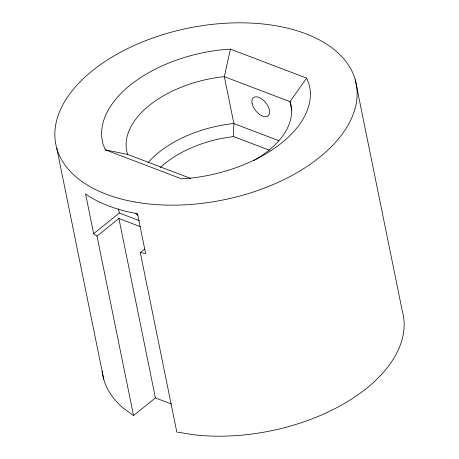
<?xml version="1.0" encoding="UTF-8"?>
<svg xmlns="http://www.w3.org/2000/svg" width="459" height="459" viewBox="0 0 459 459"><rect width="100%" height="100%" fill="white"/><g stroke="black" fill="none" stroke-linecap="round" stroke-linejoin="round"><path stroke-width="0.69" d="M269.467 150.213L233.401 136.553L233.883 123.58L224.342 76.67L230.441 49.124L306.646 78.133L308.924 83.75A116.781 66.813 -11.5 0 1 191.839 178.012L181.552 178.844L105.352 149.835L103.074 144.224A116.781 66.813 -11.5 0 1 220.159 49.956L230.441 49.124M306.646 78.133L289.99 101.663L291.7 110.068M171.391 404.006L155.412 397.924L133.523 415.544L97.015 236.115L93.665 233.683L119.323 213.022L139.301 220.63M97.015 236.115L118.904 218.495L140.213 226.608M355.232 79.723L402.233 310.749A153.214 87.663 -11.5 0 1 345.937 402.543A153.214 87.663 -11.5 0 1 193.308 434.707L176.807 432.022L140.299 252.593L144.677 249.071M233.401 136.553L222.661 138.239A89 50.92 -11.5 0 0 160.352 167.489M140.299 252.593L145.606 253.46L137.493 213.584L131.756 212.655A153.214 87.663 -11.5 0 1 89.178 196.441L85.552 193.813L93.665 233.683M105.352 149.835L127.728 154.453L190.703 178.425M278.768 140.666L233.883 123.58L231.938 123.735A94.847 54.265 -11.5 0 0 147.89 162.876M133.523 415.544L123.087 407.976A153.214 87.663 -11.5 0 1 102.168 371.17M127.728 154.453L127.298 153.392A94.847 54.265 -11.5 0 1 222.397 76.831L224.342 76.67L289.99 101.663L290.421 102.73A94.847 54.265 -11.5 0 1 253.816 160.575M118.468 208.828L119.323 213.022M118.904 218.495L155.412 397.924M56.767 148.251L103.768 379.277M137.671 215.26A20.431 11.234 51.2 0 1 135.6 213.424M252.089 103.464A11.676 6.42 51.2 0 0 266.725 116.534A11.676 6.42 51.2 0 0 263.42 100.28A11.676 6.42 51.2 0 0 252.089 103.464M134.894 202A153.214 87.663 -11.5 0 0 357.068 90.578A153.214 87.663 -11.5 0 0 126.036 49.377A153.214 87.663 -11.5 0 0 134.894 202"/></g></svg>
